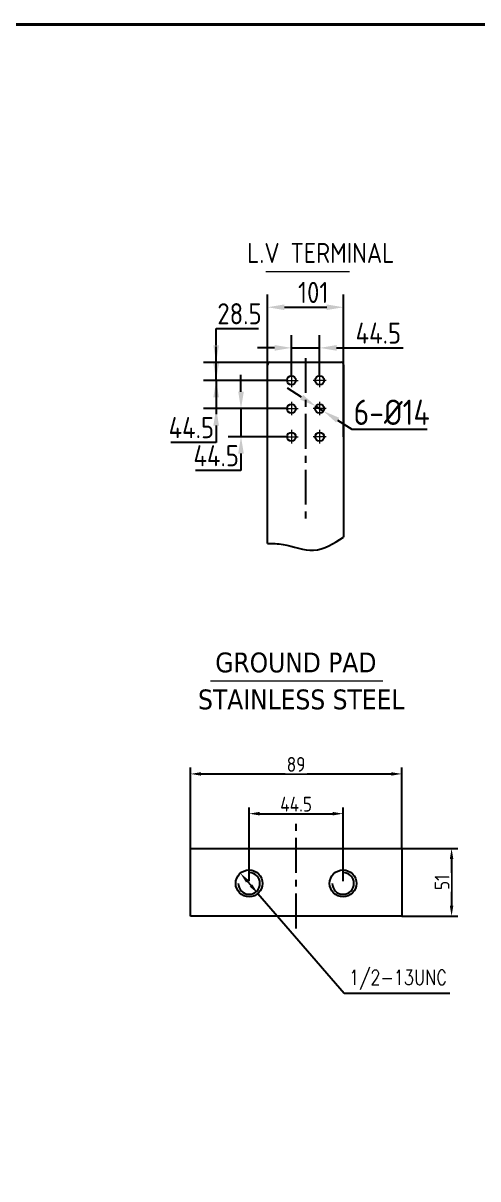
# Model space of a CAD drawing. Header units: millimetres. Extents: x 116956 to 138384, y -169944 to -162492.
# Drawn here: x 121756 to 122832, y -167313 to -164577 of the extents above; entities that cross this region are included whole.
import ezdxf

# ---------------------------------------------------------------- set-up
doc = ezdxf.new("R2010")
doc.units = ezdxf.units.MM
doc.header["$LTSCALE"] = 13
doc.linetypes.add('CENTERX2', pattern=[101.6, 63.5, -12.7, 12.7, -12.7])
doc.linetypes.add('点画线', pattern=[18, 12, -2, 2, -2])
doc.layers.add('1', color=4, linetype='Continuous')
doc.layers.add('中心线层', color=1, linetype='点画线', lineweight=18, true_color=0xff0000)
doc.layers.add('标注、文本', color=3, linetype='Continuous', lineweight=25)
doc.layers.add('铁心', color=3, linetype='Continuous', lineweight=0)
doc.styles.get("Standard").update_dxf_attribs({"font": 'gbenor.shx', "bigfont": 'gbcbig.shx'})
doc.styles.add('Tahoma$001', font='tahoma.ttf', dxfattribs={"height": 2.159784})
doc.dimstyles.new('1-15', dxfattribs={"dimscale": 20, "dimtxt": 3.5, "dimasz": 2, "dimexe": 1.5, "dimexo": 0.5, "dimgap": 0.5, "dimtad": 1, "dimtoh": 1, "dimdec": 1, "dimdsep": 46, "dimtxsty": 'Standard', "dimcen": 2.5, "dimclrd": 3, "dimclre": 3, "dimclrt": 3, "dimadec": 0, "dimazin": 2, "dimtfac": 1, "dimtdec": 1, "dimtmove": 0, "dimatfit": 2, "dimfxl": 1, "dimarcsym": 0})
doc.dimstyles.new('丁晓菲', dxfattribs={"dimscale": 10, "dimtxt": 3.5, "dimasz": 2.5, "dimexe": 1.5, "dimexo": 0, "dimgap": 0.5, "dimtad": 1, "dimtoh": 1, "dimtxsty": 'Standard', "dimcen": 2.5, "dimclrd": 3, "dimclre": 3, "dimclrt": 2, "dimadec": 0, "dimazin": 0, "dimtfac": 1, "dimtmove": 0, "dimatfit": 2, "dimfxl": 1.5, "dimarcsym": 0})

# ---------------------------------------------------------------- blocks, each defined once
blk = doc.blocks.new('*D1119')
at = {"layer": 'Defpoints', "color": 0, "transparency": 16777216}
for p in [(122514.2, -165249.6), (122514.2, -165566), (122334.2, -165579.6)]:
    blk.add_point(p, dxfattribs=at)
at = {"layer": '标注、文本', "color": 3, "lineweight": -2, "transparency": 16777216}
for p, q in [((122334.2, -165569.6), (122334.2, -165219.6)), ((122514.2, -165556), (122514.2, -165219.6)), ((122374.2, -165249.6), (122474.2, -165249.6))]:
    blk.add_line(p, q, dxfattribs=at)
at = {"layer": '标注、文本', "color": 3, "transparency": 16777216}
for points in [[(122374.2, -165243), (122374.2, -165256.3), (122334.2, -165249.6)], [(122474.2, -165243), (122474.2, -165256.3), (122514.2, -165249.6)]]:
    blk.add_solid(points, dxfattribs=at)
at = {"layer": '标注、文本', "color": 3, "transparency": 16777216, "insert": (122442.4, -165214.6), "char_height": 50, "attachment_point": 5}
blk.add_mtext('101', dxfattribs=at)
blk = doc.blocks.new('*D1120')
at = {"layer": 'Defpoints', "color": 0, "transparency": 16777216}
for p in [(122212.8, -165380), (122424.3, -165380), (122390.9, -165422.7)]:
    blk.add_point(p, dxfattribs=at)
at = {"layer": '标注、文本', "color": 3, "lineweight": -2, "transparency": 16777216}
for p, q in [((122212.8, -165340), (122212.8, -165300)), ((122212.8, -165300), (122313.1, -165300)), ((122414.3, -165380), (122182.8, -165380)), ((122212.8, -165422.7), (122212.8, -165380)), ((122380.9, -165422.7), (122182.8, -165422.7)), ((122212.8, -165462.7), (122212.8, -165502.7))]:
    blk.add_line(p, q, dxfattribs=at)
at = {"layer": '标注、文本', "color": 3, "transparency": 16777216}
for points in [[(122206.1, -165340), (122219.4, -165340), (122212.8, -165380)], [(122206.1, -165462.7), (122219.4, -165462.7), (122212.8, -165422.7)]]:
    blk.add_solid(points, dxfattribs=at)
at = {"layer": '标注、文本', "color": 3, "transparency": 16777216, "insert": (122267.9, -165265), "char_height": 50, "attachment_point": 5}
blk.add_mtext('28.5', dxfattribs=at)
blk = doc.blocks.new('*D1121')
at = {"layer": 'Defpoints', "color": 0, "transparency": 16777216}
for p in [(122457.6, -165345.8), (122390.9, -165422.7), (122457.6, -165422.7)]:
    blk.add_point(p, dxfattribs=at)
at = {"layer": '标注、文本', "color": 3, "lineweight": -2, "transparency": 16777216}
for p, q in [((122390.9, -165412.7), (122390.9, -165315.8)), ((122457.6, -165412.7), (122457.6, -165315.8)), ((122350.9, -165345.8), (122310.9, -165345.8)), ((122390.9, -165345.8), (122457.6, -165345.8)), ((122497.6, -165345.8), (122655.2, -165345.8))]:
    blk.add_line(p, q, dxfattribs=at)
at = {"layer": '标注、文本', "color": 3, "transparency": 16777216}
for points in [[(122350.9, -165339.1), (122350.9, -165352.5), (122390.9, -165345.8)], [(122497.6, -165339.1), (122497.6, -165352.5), (122457.6, -165345.8)]]:
    blk.add_solid(points, dxfattribs=at)
at = {"layer": '标注、文本', "color": 3, "transparency": 16777216, "insert": (122596.4, -165310.8), "char_height": 50, "attachment_point": 5}
blk.add_mtext('44.5', dxfattribs=at)
blk = doc.blocks.new('*D1122')
at = {"layer": 'Defpoints', "color": 0, "transparency": 16777216}
for p in [(122390.9, -165422.7), (122212.8, -165489.5), (122380.4, -165489.5)]:
    blk.add_point(p, dxfattribs=at)
at = {"layer": '标注、文本', "color": 3, "lineweight": -2, "transparency": 16777216}
for p, q in [((122212.8, -165382.7), (122212.8, -165342.7)), ((122380.9, -165422.7), (122182.8, -165422.7)), ((122212.8, -165422.7), (122212.8, -165489.5)), ((122370.4, -165489.5), (122182.8, -165489.5)), ((122212.8, -165529.5), (122212.8, -165569.5)), ((122212.8, -165569.5), (122105.2, -165569.5))]:
    blk.add_line(p, q, dxfattribs=at)
at = {"layer": '标注、文本', "color": 3, "transparency": 16777216}
for points in [[(122206.1, -165382.7), (122219.4, -165382.7), (122212.8, -165422.7)], [(122206.1, -165529.5), (122219.4, -165529.5), (122212.8, -165489.5)]]:
    blk.add_solid(points, dxfattribs=at)
at = {"layer": '标注、文本', "color": 3, "transparency": 16777216, "insert": (122154, -165534.5), "char_height": 50, "attachment_point": 5}
blk.add_mtext('44.5 ', dxfattribs=at)
blk = doc.blocks.new('*D1123')
at = {"layer": 'Defpoints', "color": 0, "transparency": 16777216}
for p in [(122448.7, -165484), (122466.4, -165495.3)]:
    blk.add_point(p, dxfattribs=at)
at = {"layer": '标注、文本', "color": 3, "lineweight": -2, "transparency": 16777216}
for p, q in [((122414.9, -165462.6), (122381.2, -165441.1)), ((122448.7, -165484), (122466.4, -165495.3)), ((122500.2, -165516.8), (122533.9, -165538.2)), ((122533.9, -165538.2), (122711.9, -165538.2))]:
    blk.add_line(p, q, dxfattribs=at)
at = {"layer": '标注、文本', "color": 3, "transparency": 16777216}
for points in [[(122418.5, -165457), (122411.4, -165468.2), (122448.7, -165484)], [(122503.7, -165511.1), (122496.6, -165522.4), (122466.4, -165495.3)]]:
    blk.add_solid(points, dxfattribs=at)
at = {"layer": '标注、文本', "color": 3, "transparency": 16777216, "insert": (122627.9, -165498.2), "char_height": 60, "attachment_point": 5}
blk.add_mtext('6-%%C14', dxfattribs=at)
blk = doc.blocks.new('*D1134')
at = {"layer": 'Defpoints', "color": 0, "transparency": 16777216}
for p in [(122390.9, -165489.5), (122271.5, -165556), (122390.9, -165556)]:
    blk.add_point(p, dxfattribs=at)
at = {"layer": '标注、文本', "color": 3, "lineweight": -2, "transparency": 16777216}
for p, q in [((122271.5, -165449.5), (122271.5, -165409.5)), ((122380.9, -165489.5), (122241.5, -165489.5)), ((122271.5, -165489.5), (122271.5, -165556)), ((122380.9, -165556), (122241.5, -165556)), ((122271.5, -165596), (122271.5, -165636)), ((122271.5, -165636), (122164, -165636))]:
    blk.add_line(p, q, dxfattribs=at)
at = {"layer": '标注、文本', "color": 3, "transparency": 16777216}
for points in [[(122264.9, -165449.5), (122278.2, -165449.5), (122271.5, -165489.5)], [(122264.9, -165596), (122278.2, -165596), (122271.5, -165556)]]:
    blk.add_solid(points, dxfattribs=at)
at = {"layer": '标注、文本', "color": 3, "transparency": 16777216, "insert": (122212.8, -165601), "char_height": 50, "attachment_point": 5}
blk.add_mtext('44.5', dxfattribs=at)
blk = doc.blocks.new('*D1124')
at = {"layer": 'Defpoints', "color": 0, "transparency": 16777216}
for p in [(122651.9, -166530.6), (122651.9, -166690.6), (122769.7, -166690.6)]:
    blk.add_point(p, dxfattribs=at)
at = {"layer": '标注、文本', "color": 3, "lineweight": -2, "transparency": 16777216}
for p, q in [((122651.9, -166530.6), (122784.7, -166530.6)), ((122769.7, -166555.6), (122769.7, -166665.6)), ((122651.9, -166690.6), (122784.7, -166690.6))]:
    blk.add_line(p, q, dxfattribs=at)
at = {"layer": '标注、文本', "color": 3, "transparency": 16777216}
for points in [[(122765.6, -166555.6), (122773.9, -166555.6), (122769.7, -166530.6)], [(122765.6, -166665.6), (122773.9, -166665.6), (122769.7, -166690.6)]]:
    blk.add_solid(points, dxfattribs=at)
at = {"layer": '标注、文本', "color": 2, "transparency": 16777216, "insert": (122747.2, -166610.6), "char_height": 35, "attachment_point": 5, "rotation": 90, "bg_fill": 3, "box_fill_scale": 1.1, "bg_fill_color": 256, "bg_fill_true_color": 13158600, "bg_fill_transparency": 0}
blk.add_mtext('51', dxfattribs=at)
blk = doc.blocks.new('*D1157')
at = {"layer": 'Defpoints', "color": 0, "transparency": 16777216}
for p in [(122270, -166589.1), (122311.5, -166637.2)]:
    blk.add_point(p, dxfattribs=at)
at = {"layer": '标注、文本', "color": 3, "lineweight": -2, "transparency": 16777216}
for p, q in [((122286.3, -166608), (122295.2, -166618.3)), ((122311.5, -166637.2), (122515.4, -166873.2)), ((122515.4, -166873.2), (122765.7, -166873.2))]:
    blk.add_line(p, q, dxfattribs=at)
at = {"layer": '标注、文本', "color": 3, "transparency": 16777216}
for points in [[(122289.5, -166605.3), (122283.2, -166610.8), (122270, -166589.1)], [(122298.3, -166615.5), (122292, -166621), (122311.5, -166637.2)]]:
    blk.add_solid(points, dxfattribs=at)
at = {"layer": '标注、文本', "color": 2, "transparency": 16777216, "insert": (122643, -166841.5), "char_height": 35, "attachment_point": 5, "bg_fill": 3, "box_fill_scale": 1.1, "bg_fill_color": 256, "bg_fill_true_color": 13158600, "bg_fill_transparency": 0}
blk.add_mtext('{\\Fromans,gbcbig|c134;\\W0.8;1/2-13UNC}', dxfattribs=at)
blk = doc.blocks.new('*D1125')
at = {"layer": 'Defpoints', "color": 0, "transparency": 16777216}
for p in [(122513, -166448.2), (122290.7, -166608.1), (122513, -166608.1)]:
    blk.add_point(p, dxfattribs=at)
at = {"layer": '标注、文本', "color": 3, "lineweight": -2, "transparency": 16777216}
for p, q in [((122290.7, -166608.1), (122290.7, -166433.2)), ((122513, -166608.1), (122513, -166433.2)), ((122315.7, -166448.2), (122488, -166448.2))]:
    blk.add_line(p, q, dxfattribs=at)
at = {"layer": '标注、文本', "color": 3, "transparency": 16777216}
for points in [[(122315.7, -166444), (122315.7, -166452.4), (122290.7, -166448.2)], [(122488, -166444), (122488, -166452.4), (122513, -166448.2)]]:
    blk.add_solid(points, dxfattribs=at)
at = {"layer": '标注、文本', "color": 2, "transparency": 16777216, "insert": (122401.9, -166425.7), "char_height": 35, "attachment_point": 5, "bg_fill": 3, "box_fill_scale": 1.1, "bg_fill_color": 256, "bg_fill_true_color": 13158600, "bg_fill_transparency": 0}
blk.add_mtext('44.5', dxfattribs=at)
blk = doc.blocks.new('*D1126')
at = {"layer": 'Defpoints', "color": 0, "transparency": 16777216}
for p in [(122651.9, -166354.1), (122151.9, -166530.6), (122651.9, -166530.6)]:
    blk.add_point(p, dxfattribs=at)
at = {"layer": '标注、文本', "color": 3, "lineweight": -2, "transparency": 16777216}
for p, q in [((122151.9, -166530.6), (122151.9, -166339.1)), ((122176.9, -166354.1), (122626.9, -166354.1)), ((122651.9, -166530.6), (122651.9, -166339.1))]:
    blk.add_line(p, q, dxfattribs=at)
at = {"layer": '标注、文本', "color": 3, "transparency": 16777216}
for points in [[(122176.9, -166350), (122176.9, -166358.3), (122151.9, -166354.1)], [(122626.9, -166350), (122626.9, -166358.3), (122651.9, -166354.1)]]:
    blk.add_solid(points, dxfattribs=at)
at = {"layer": '标注、文本', "color": 2, "transparency": 16777216, "insert": (122401.9, -166331.6), "char_height": 35, "attachment_point": 5, "bg_fill": 3, "box_fill_scale": 1.1, "bg_fill_color": 256, "bg_fill_true_color": 13158600, "bg_fill_transparency": 0}
blk.add_mtext('89', dxfattribs=at)

msp = doc.modelspace()

# ---------------------------------------------------------------- linework, layer by layer
at = {"layer": '1'}
for p, q in [((122340.188, -165379.959), (122508.188, -165379.959)), ((122334.167, -165808.485), (122334.188, -165385.959)), ((122514.188, -165385.959), (122514.163, -165793.687)), ((122151.869, -166690.648), (122151.869, -166530.648)), ((122151.869, -166530.648), (122651.869, -166530.648)), ((122651.869, -166530.648), (122651.869, -166690.648)), ((122651.869, -166690.648), (122151.869, -166690.648))]:
    msp.add_line(p, q, dxfattribs=at)
at = {"layer": '1', "color": 1, "linetype": 'CENTERX2', "lineweight": -3, "ltscale": 0.1}
for p, q in [((122424.252, -165370.001), (122424.18, -165764.705)), ((122401.869, -166719.977), (122401.869, -166471.213))]:
    msp.add_line(p, q, dxfattribs=at)
at = {"layer": '1', "const_width": 6.541}
msp.add_lwpolyline([(117441.702, -169738.188), (124617.702, -169738.188), (124617.702, -164580.438), (117441.702, -164580.438), (117441.702, -169738.188)], dxfattribs=at)
at = {"layer": '1'}
for centre, radius in [((122390.875, -165422.709), 10.5), ((122457.612, -165422.719), 10.5), ((122390.875, -165489.659), 10.5), ((122390.875, -165489.659), 10.5), ((122457.549, -165489.67), 10.5), ((122457.57, -165489.67), 10.5), ((122390.875, -165556.209), 10.5), ((122390.875, -165556.209), 10.5), ((122457.549, -165556.219), 10.5), ((122457.57, -165556.219), 10.5), ((122290.744, -166613.148), 31.75), ((122512.994, -166613.148), 31.75)]:
    msp.add_circle(centre, radius, dxfattribs=at)
for centre, start, end in [((122340.188, -165385.959), 90, 180), ((122508.188, -165385.959), 0, 90)]:
    msp.add_arc(centre, 6, start, end, dxfattribs=at)
at = {"layer": '中心线层'}
for p, q in [((122390.875, -165406.59), (122390.875, -165438.426)), ((122457.617, -165406.6), (122457.607, -165438.436)), ((122375.376, -165422.709), (122406.375, -165422.709)), ((122473.112, -165422.724), (122442.112, -165422.714)), ((122375.376, -165489.459), (122406.375, -165489.459)), ((122390.875, -165473.34), (122390.875, -165505.176)), ((122473.091, -165489.474), (122442.092, -165489.464)), ((122457.596, -165473.35), (122457.586, -165505.186)), ((122390.875, -165539.889), (122390.875, -165571.725)), ((122457.596, -165539.9), (122457.586, -165571.736)), ((122375.376, -165556.008), (122406.375, -165556.008)), ((122473.091, -165556.023), (122442.092, -165556.014))]:
    msp.add_line(p, q, dxfattribs=at)
at = {"layer": '标注、文本'}
msp.add_open_spline([(122334.167, -165808.485), (122346.41, -165808.662), (122383.215, -165809.192), (122445.754, -165837.843), (122491.013, -165808.629), (122514.167, -165793.685)], degree=3, knots=[0, 0, 0, 0, 73.60943979, 221.28127785, 375.94621417, 375.94621417, 375.94621417, 375.94621417], dxfattribs=at)
at = {"layer": '铁心'}
for p, q in [((122528.191, -165166.063), (122330.276, -165166.063)), ((122199.096, -166134.068), (122606.715, -166134.068))]:
    msp.add_line(p, q, dxfattribs=at)

# ---------------------------------------------------------------- texts
msp.add_text('L.V TERMINAL', height=47.24914, dxfattribs=at).set_placement((122285.891, -165144.777))
at = {"layer": '铁心', "style": 'Tahoma$001'}
for s, p in [('GROUND PAD  ', (122210.671, -166113.716)), ('STAINLESS STEEL ', (122169.886, -166201.238))]:
    msp.add_text(s, height=46.95689, dxfattribs=at).set_placement(p)

# ---------------------------------------------------------------- dimensions: what is measured, and where the dimension line sits
at = {"layer": '标注、文本'}
for base, p1, p2, text, picture, middle in [((122514.188, -165249.633), (122334.188, -165579.62), (122514.188, -165565.959), '101', '*D1119', (122442.375, -165249.633)), ((122457.612, -165345.813), (122390.875, -165422.709), (122457.612, -165422.719), '44.5', '*D1121', (122596.392, -165345.813))]:
    dim = msp.add_linear_dim(base=base, p1=p1, p2=p2, text=text, dimstyle='1-15', override={"dimtxt": 2.5}, dxfattribs=at)
    dim.commit()
    dim.dimension.update_dxf_attribs({"geometry": picture, "text_midpoint": middle, "dimtype": 160})
for base, p2, angle, text, picture, middle in [((122212.77, -165379.959), (122424.25, -165379.959), 90, '28.5', '*D1120', (122267.912, -165299.959)), ((122212.77, -165489.459), (122380.377, -165489.459), 270, '44.5 ', '*D1122', (122153.99, -165569.459))]:
    dim = msp.add_linear_dim(base=base, p1=(122390.875, -165422.709), p2=p2, angle=angle, text=text, dimstyle='1-15', override={"dimtxt": 2.5}, dxfattribs=at)
    dim.commit()
    dim.dimension.update_dxf_attribs({"geometry": picture, "text_midpoint": middle, "dimtype": 160})
dim = msp.add_linear_dim(base=(122271.549, -165556.008), p1=(122390.875, -165489.459), p2=(122390.875, -165556.008), angle=90, text='44.5', dimstyle='1-15', override={"dimtxt": 2.5}, dxfattribs=at)
dim.commit()
dim.dimension.update_dxf_attribs({"geometry": '*D1134', "text_midpoint": (122212.77, -165601.008)})
dim = msp.add_diameter_dim_2p(p1=(122448.687, -165484.038), p2=(122466.411, -165495.301), text='6-%%C14', dimstyle='1-15', override={"dimtxt": 3, "dimcen": 2}, dxfattribs=at)
dim.commit()
dim.dimension.update_dxf_attribs({"geometry": '*D1123', "text_midpoint": (122627.927, -165498.21)})

# ---------------------------------------------------------------- next in the draw order: dimensions: what is measured, and where the dimension line sits
dim = msp.add_linear_dim(base=(122769.735, -166690.648), p1=(122651.869, -166530.648), p2=(122651.869, -166690.648), angle=90, text='51', dimstyle='丁晓菲', override={"dimtfill": 1, "dimarcsym": 1}, dxfattribs=at)
dim.commit()
dim.dimension.update_dxf_attribs({"geometry": '*D1124', "text_midpoint": (122747.235, -166610.648)})

# ---------------------------------------------------------------- next in the draw order: dimensions: what is measured, and where the dimension line sits
dim = msp.add_diameter_dim_2p(p1=(122269.988, -166589.121), p2=(122311.499, -166637.174), text='{\\Fromans,gbcbig|c134;\\W0.8;1/2-13UNC}', dimstyle='丁晓菲', override={"dimtfill": 1, "dimarcsym": 1}, dxfattribs=at)
dim.commit()
dim.dimension.update_dxf_attribs({"geometry": '*D1157', "text_midpoint": (122643.02, -166873.155), "dimtype": 163})

# ---------------------------------------------------------------- next in the draw order: linework, layer by layer
for centre in [(122290.744, -166613.148), (122512.994, -166613.148)]:
    msp.add_arc(centre, 25.69, 180, 90, dxfattribs=at)

# ---------------------------------------------------------------- next in the draw order: dimensions: what is measured, and where the dimension line sits
dim = msp.add_linear_dim(base=(122512.994, -166448.214), p1=(122290.744, -166608.148), p2=(122512.994, -166608.148), text='44.5', dimstyle='丁晓菲', override={"dimtfill": 1, "dimarcsym": 1}, dxfattribs=at)
dim.commit()
dim.dimension.update_dxf_attribs({"geometry": '*D1125', "text_midpoint": (122401.869, -166425.714)})

# ---------------------------------------------------------------- next in the draw order: dimensions: what is measured, and where the dimension line sits
dim = msp.add_linear_dim(base=(122651.869, -166354.142), p1=(122151.869, -166530.648), p2=(122651.869, -166530.648), text='89', dimstyle='丁晓菲', override={"dimtfill": 1, "dimarcsym": 1}, dxfattribs=at)
dim.commit()
dim.dimension.update_dxf_attribs({"geometry": '*D1126', "text_midpoint": (122401.869, -166331.642)})

doc.saveas('drawing.dxf')
